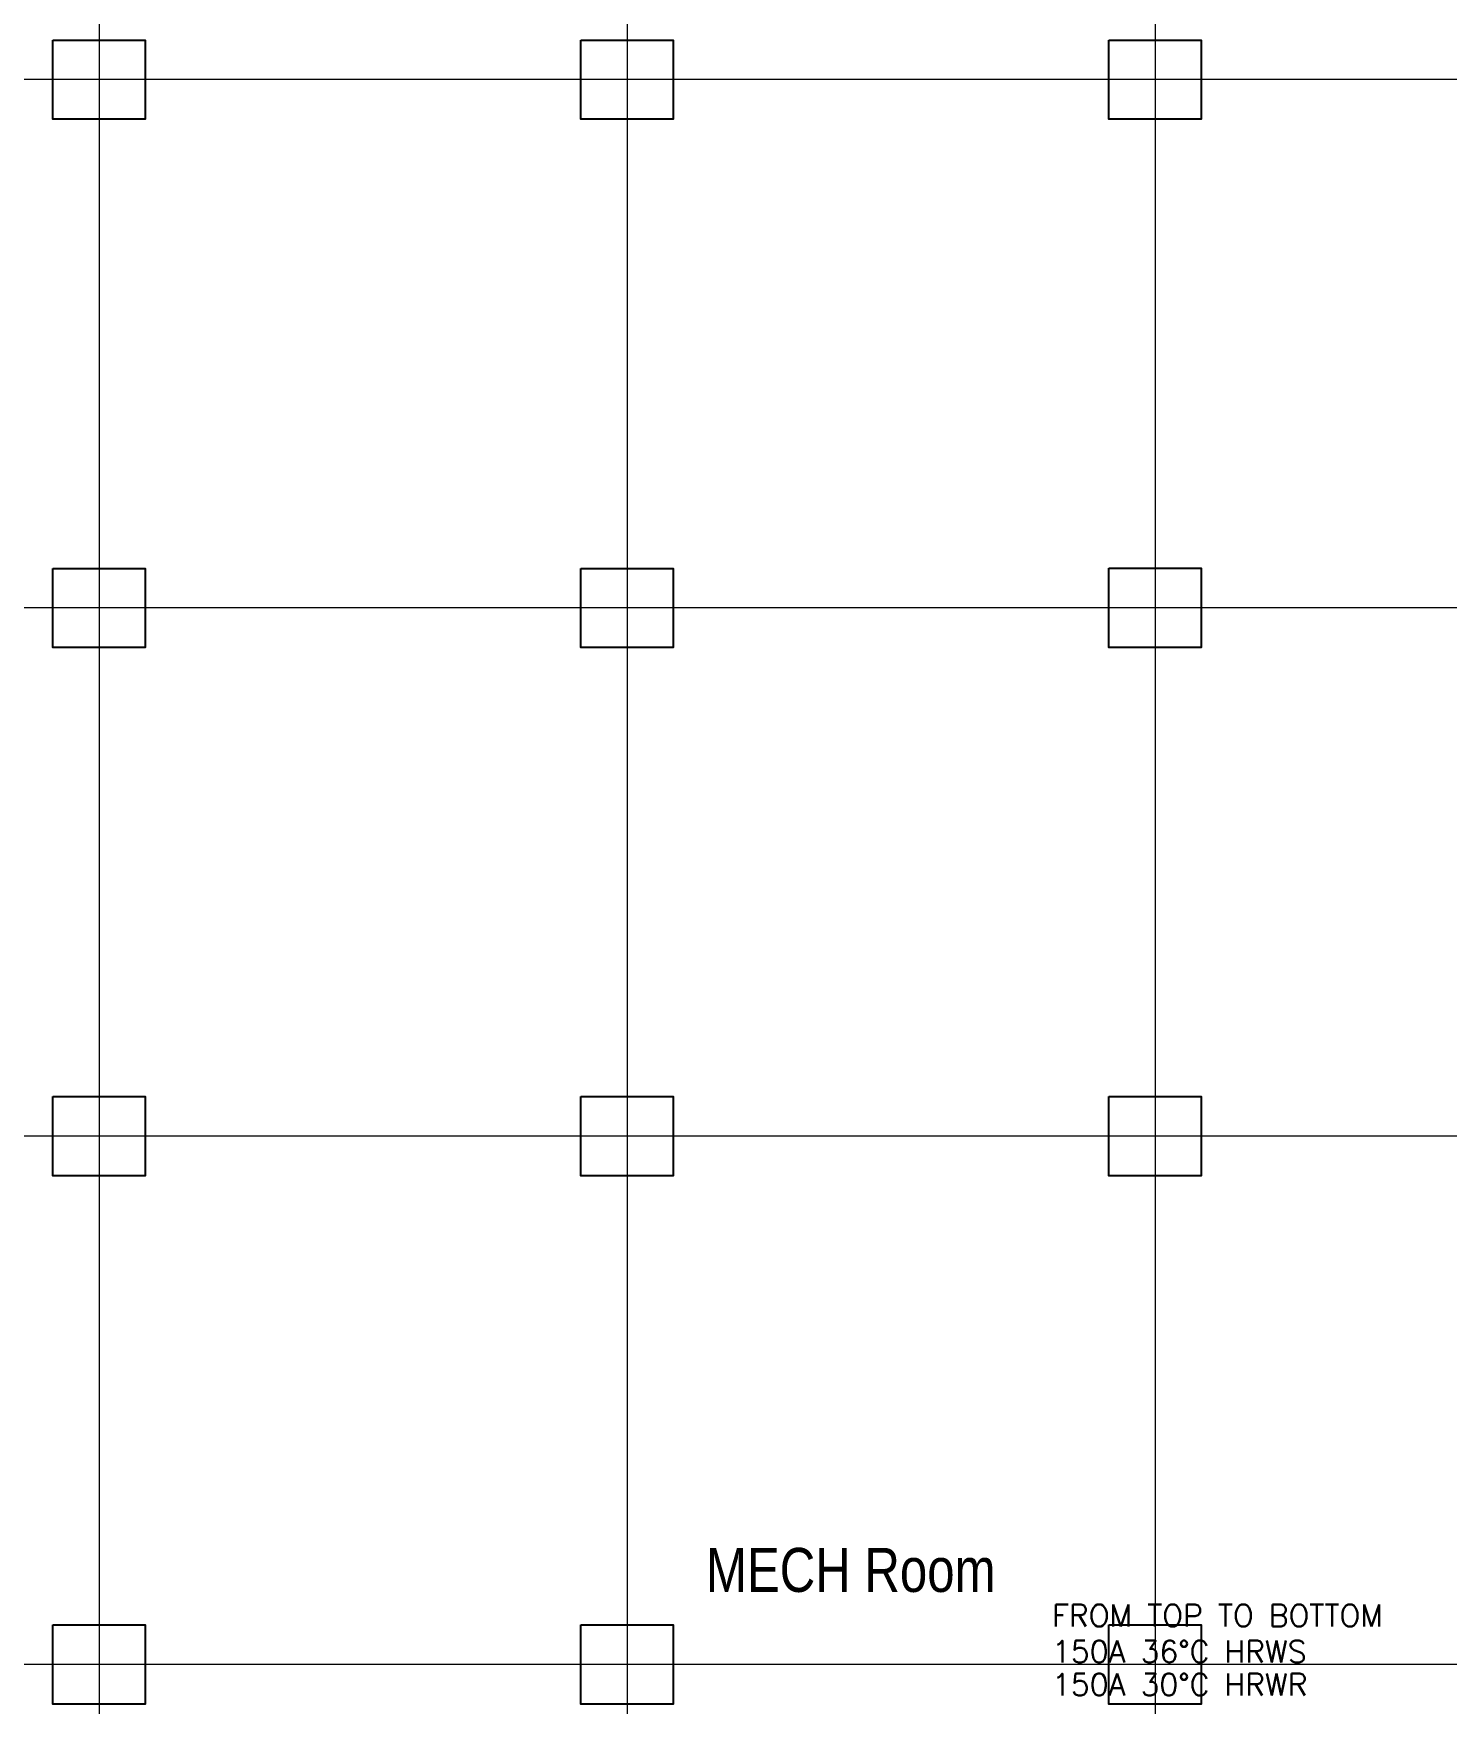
# Model space of a CAD drawing. Header units: millimetres. Extents: x -635893 to 717484, y -2208734 to -1504611.
# Drawn here: x 324945 to 357086, y -1619966 to -1582007 of the extents above; entities that cross this region are included whole.
import ezdxf
from ezdxf.enums import TextEntityAlignment as Align

# ---------------------------------------------------------------- set-up
doc = ezdxf.new("R2010")
doc.units = ezdxf.units.MM
doc.linetypes.add('IDA - Grid Line', pattern=[3500, 2000, -500, 500, -500])
doc.layers.add('A-_ANOTGRID_E', color=7, linetype='Continuous', lineweight=9)
doc.layers.add('XFM1P40$0$M-PIPE-TEXT', color=250, linetype='Continuous')
doc.styles.add('Site Area', font='arial.ttf', dxfattribs={"width": 0.8})
doc.styles.add('XFM1P40$0$aa-txt', font='simplex.shx', dxfattribs={"width": 0.8, "height": 25, "bigfont": 'chineset.shx'})

msp = doc.modelspace()

# ---------------------------------------------------------------- linework, layer by layer
at = {"color": 252, "elevation": 0}
for points in [[(325388.233, -1582157.59), (327488.233, -1582157.59), (327488.233, -1583957.59), (325388.233, -1583957.59)], [(337388.233, -1582157.657), (339488.233, -1582157.657), (339488.233, -1583957.657), (337388.233, -1583957.657)], [(349388.233, -1582157.014), (351488.233, -1582157.014), (351488.233, -1583957.014), (349388.233, -1583957.014)], [(325388.233, -1594157.59), (327488.233, -1594157.59), (327488.233, -1595957.59), (325388.233, -1595957.59)], [(337388.233, -1594157.657), (339488.233, -1594157.657), (339488.233, -1595957.657), (337388.233, -1595957.657)], [(349388.233, -1594157.014), (351488.233, -1594157.014), (351488.233, -1595957.014), (349388.233, -1595957.014)], [(325388.233, -1606157.59), (327488.233, -1606157.59), (327488.233, -1607957.59), (325388.233, -1607957.59)], [(337388.233, -1606157.657), (339488.233, -1606157.657), (339488.233, -1607957.657), (337388.233, -1607957.657)], [(349388.233, -1606157.014), (351488.233, -1606157.014), (351488.233, -1607957.014), (349388.233, -1607957.014)], [(325388.233, -1618157.59), (327488.233, -1618157.59), (327488.233, -1619957.59), (325388.233, -1619957.59)], [(337388.233, -1618157.657), (339488.233, -1618157.657), (339488.233, -1619957.657), (337388.233, -1619957.657)], [(349388.233, -1618157.014), (351488.233, -1618157.014), (351488.233, -1619957.014), (349388.233, -1619957.014)]]:
    msp.add_lwpolyline(points, close=True, dxfattribs=at)
at = {"layer": 'A-_ANOTGRID_E', "color": 252, "linetype": 'IDA - Grid Line', "ltscale": 0.005}
for p, q in [((326438.233, -1526391.214, 0), (326438.233, -1656232.42, 0)), ((338438.233, -1526391.214, 0), (338438.233, -1656232.42, 0)), ((350438.233, -1526391.214, 0), (350438.233, -1656232.42, 0)), ((403522.966, -1583057.014, 0), (269057.981, -1583057.014, 0)), ((403522.966, -1595057.014, 0), (269057.981, -1595057.014, 0)), ((403522.966, -1607057.014, 0), (269057.981, -1607057.014, 0)), ((403522.966, -1619057.014, 0), (269057.981, -1619057.014, 0))]:
    msp.add_line(p, q, dxfattribs=at)

# ---------------------------------------------------------------- texts
at = {"color": 252, "insert": (340230.696, -1616407.521, 0), "char_height": 1000, "attachment_point": 1, "rotation": 360, "style": 'Site Area'}
msp.add_mtext_dynamic_manual_height_columns('MECH Room', width=7347.49915, gutter_width=24254.764, heights=[0], dxfattribs=at)
at = {"layer": 'XFM1P40$0$M-PIPE-TEXT', "color": 7, "style": 'XFM1P40$0$aa-txt'}
for s, p in [('FROM TOP TO BOTTOM', (348094.994, -1617944.911, 0)), ('150A 36%%DC HRWS', (348094.994, -1618762.428, 0)), ('150A 30%%DC HRWR', (348094.994, -1619512.38, 0))]:
    msp.add_text(s, height=500, dxfattribs=at).set_placement(p, align=Align.MIDDLE_LEFT)

doc.saveas('drawing.dxf')
